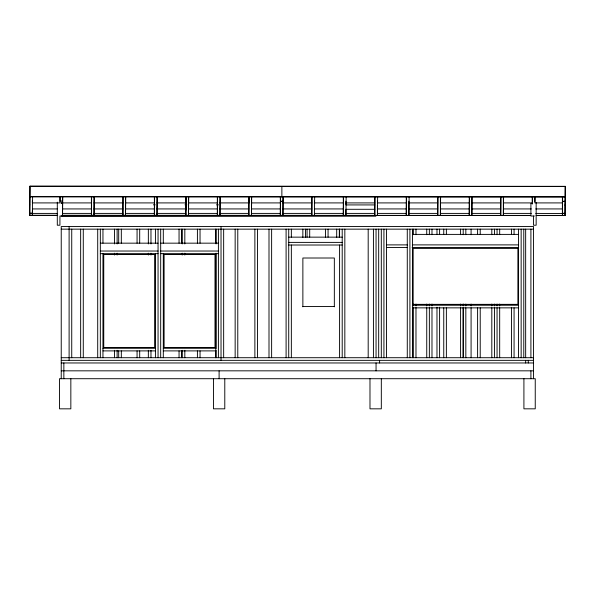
<?xml version="1.0" encoding="UTF-8"?>
<svg xmlns="http://www.w3.org/2000/svg" width="595" height="595" viewBox="0 0 595 595"><rect width="100%" height="100%" fill="white"/><g stroke="black" fill="none" stroke-linecap="round" stroke-linejoin="round"><path stroke-width="0.89" d="M57.633 215.427L29.75 215.42L29.757 204.792M29.988 186.168L29.981 196.804L565.243 196.96L565.25 186.332L29.988 186.168L29.75 204.94M62.549 213.531L62.549 215.278L62.572 213.427M91.414 213.538L91.414 215.286L91.637 196.819M94.04 213.538L94.04 215.286L94.263 196.819M122.897 213.546L122.897 215.293L123.128 196.833M125.523 213.546L125.523 215.293L125.753 196.833M157.006 213.56L157.006 215.301L157.236 196.841M185.871 213.568L185.871 215.316L186.101 196.848M185.871 210.072L185.975 196.529M188.496 213.568L188.496 215.316L188.727 196.848M217.361 213.575L217.354 215.323L217.584 196.856M217.361 206.591L217.465 196.536M219.979 213.575L219.979 215.323L220.209 196.856M248.844 213.583L248.844 215.331L249.074 196.871M251.469 213.583L251.469 215.331L251.692 196.871M280.327 213.598L280.327 215.338L280.557 196.878M282.952 213.598L282.952 215.338L283.183 196.878M311.817 213.605L311.817 215.353L312.04 196.886M314.443 213.605L314.443 215.353L314.666 196.886M343.3 213.612L343.3 215.36L343.531 196.893M345.926 213.612L345.926 215.36L346.156 196.893M374.791 213.62L374.791 215.368L375.014 196.908M377.416 213.62L377.409 215.368L377.639 196.908M406.273 213.635L406.273 215.375L406.504 196.915M408.899 213.635L408.899 215.375L409.129 196.915M437.764 213.642L437.764 215.39L437.987 196.923M440.382 213.642L440.382 215.39L440.612 196.923M469.247 213.65L469.247 215.397L469.477 196.93M471.872 213.65L471.872 215.397L472.095 196.93M500.737 213.657L500.73 215.405L500.96 196.945M503.355 213.657L503.355 215.405L503.586 196.945M562.625 196.96L562.394 215.427L562.416 213.575M536.214 215.569L565.012 215.576L565.019 204.948M562.424 213.27L565.042 213.27L565.25 196.804L29.981 196.647L29.772 213.151L32.405 213.114L32.606 196.804M29.75 215.42L29.772 213.419L57.172 213.404M32.398 213.419L32.375 215.264L32.405 213.114M60.095 201.341L60.154 196.811M62.78 196.811L62.572 213.159M154.492 196.514L154.388 215.301L154.611 196.841M248.866 203.007L248.948 196.543M280.409 198.403L280.438 196.551M281.874 186.399L281.866 196.878M532.391 201.564L532.451 196.952M535.017 201.571L535.069 196.952M562.439 201.251L562.498 196.64M565.019 205.104L565.25 186.332M565.012 215.576L565.042 213.575L535.76 213.404M280.498 201.207L283.131 201.17M562.565 201.288L565.191 201.251M29.981 186.324L565.25 186.48M280.498 201.474L283.123 201.474M562.565 201.564L565.191 201.564M62.549 202.91L91.407 202.91M94.032 202.91L122.897 202.91M125.523 202.91L154.38 202.91M157.006 202.91L185.871 202.91M188.496 202.91L217.354 202.91M219.979 202.91L248.844 202.91M251.462 202.91L280.327 202.91M282.952 202.91L311.817 202.91M343.3 202.91L314.435 202.91L314.435 201.162M374.783 202.91L345.926 202.91L345.926 201.162M406.273 202.91L377.409 202.91L377.409 201.162M408.899 202.91L437.756 202.91M440.382 202.91L469.247 202.91M471.872 202.91L500.73 202.91M503.355 202.91L532.22 202.91M562.394 202.91L534.838 202.91L534.838 196.789M61.233 203.178L62.549 203.178M532.22 203.453L530.904 203.453L530.904 216.03L534.407 216.03M153.376 204.829L155.236 204.829M184.978 204.836L186.837 204.836M216.58 204.844L218.439 204.844M374.783 204.925L345.926 204.925L345.926 203.192M32.375 208.934L57.172 208.934M62.549 208.934L91.407 208.934M94.032 208.934L122.897 208.934M125.523 208.934L154.38 208.934M157.006 208.934L185.871 208.934M188.496 208.934L217.354 208.934M219.979 208.934L248.844 208.934M251.462 208.934L280.327 208.934M282.952 208.934L311.817 208.934M314.435 208.934L343.3 208.934M377.409 208.934L406.273 208.934M408.899 208.934L437.756 208.934M440.382 208.934L469.247 208.934M471.872 208.934L500.73 208.934M503.355 208.934L531.313 208.934M535.76 208.934L562.394 208.934M345.926 209.291L374.783 209.291M62.549 213.404L91.407 213.404L91.407 196.789M314.435 213.404L343.3 213.404L343.3 196.789M531.313 213.404L503.355 213.404L503.355 196.789M29.75 215.264L57.633 215.271M62.282 215.278L530.643 215.412M536.214 215.412L565.019 215.427M62.282 215.427L530.636 215.569M61.233 229.149L533.529 229.149M412.528 234.393L518.528 234.393M288.724 237.145L342.207 237.145M288.724 242.388L342.207 242.388M100.332 243.162L158.054 243.162M160.68 243.162L218.402 243.162M386.549 244.887L407.56 244.887M412.528 244.887L518.528 244.887M288.724 245.014L342.207 245.014M386.549 247.513L407.56 247.513M412.127 247.513L518.528 247.513M100.332 251.03L158.054 251.03M160.68 251.03L218.402 251.03M100.332 253.656L158.054 253.656M160.68 253.656L218.402 253.656M415.979 304.454L427.136 304.454M431.777 304.454L460.589 304.454M412.528 305.242L518.528 305.242M302.87 306.551L334.338 306.551M412.528 307.86L518.528 307.86M102.957 348.268L155.429 348.268M163.305 348.268L215.784 348.268M102.957 350.894L155.429 350.894M163.305 350.894L215.784 350.894M61.233 357.714L533.529 357.714M61.233 360.339L533.529 360.339M61.233 362.965L533.529 362.965M61.233 370.834L533.529 370.834M562.394 196.789L562.394 213.404M536.154 202.345L536.154 225.215L533.529 225.215L533.529 216.03M533.529 378.71L533.529 226.524L61.233 226.524L61.233 378.71M532.22 196.618L532.22 204.122M530.904 229.149L530.904 357.714M530.904 370.834L530.904 378.71M528.278 360.339L528.278 362.965M525.66 229.149L525.66 357.714M525.66 360.339L525.66 362.965M523.912 378.71L523.912 408.832L535.247 408.832L535.247 378.71L59.507 378.71L59.507 408.832L70.842 408.832L70.842 378.71M523.779 229.149L523.779 357.714M521.153 229.149L521.153 357.714M518.528 229.149L518.528 357.714M514.073 229.149L514.073 234.393M514.073 307.86L514.073 357.714M511.447 229.149L511.447 234.393M511.447 307.86L511.447 357.714M500.73 196.789L500.73 213.404L471.872 213.404L471.872 196.789M499.681 229.149L499.681 234.698M499.681 304.067L499.681 305.919M499.681 307.771L499.681 357.714M497.056 229.149L497.056 234.698M497.056 304.067L497.056 305.919M497.056 307.771L497.056 357.714M494.438 229.149L494.438 234.698M494.438 304.067L494.438 305.919M494.438 307.771L494.438 357.714M491.812 229.149L491.812 234.698M491.812 304.067L491.812 305.919M491.812 307.771L491.812 357.714M480.224 229.149L480.224 234.393M480.224 307.86L480.224 357.714M477.599 229.149L477.599 234.393M477.599 307.86L477.599 357.714M471.084 229.149L471.084 234.698M471.084 304.067L471.084 305.919M471.084 307.771L471.084 357.714M469.247 196.789L469.247 213.404L440.382 213.404L440.382 197.659M465.833 229.149L465.833 234.698M465.833 304.067L465.833 305.919M465.833 307.771L465.833 357.714M463.207 229.149L463.207 234.698M463.207 303.986L463.207 305.919M460.589 229.149L460.589 234.698M460.589 304.067L460.589 305.919M460.589 307.578L460.589 357.714M446.376 229.149L446.376 234.393M446.376 307.86L446.376 357.714M443.751 229.149L443.751 234.393M443.751 307.86L443.751 357.714M439.593 229.149L439.593 234.564M439.593 307.206L439.593 357.714M437.756 196.789L437.756 213.404L408.899 213.404L408.899 201.162M436.975 229.149L436.975 234.564M436.975 307.206L436.975 357.714M431.985 229.149L431.985 234.698M431.985 304.067L431.985 305.919M431.985 307.771L431.985 357.714M429.359 229.149L429.359 234.698M429.359 304.067L429.359 305.919M429.359 307.771L429.359 357.714M426.741 229.149L426.741 234.698M426.741 304.067L426.741 305.919M426.741 307.771L426.741 357.714M415.979 229.149L415.979 234.698M415.979 304.067L415.979 305.919M415.979 307.578L415.979 357.714M413.354 229.149L413.354 234.698M413.354 304.067L413.354 305.919M413.354 307.771L413.354 357.714M412.528 229.149L412.528 357.714M409.903 229.149L409.903 357.714M407.278 229.149L407.278 357.714M406.273 196.789L406.273 213.404L377.409 213.404L377.409 205.476M386.549 229.149L386.549 357.714M383.924 229.149L383.924 357.714M381.306 229.149L381.306 357.714M381.321 378.71L381.321 408.832L369.986 408.832L369.986 378.71M379.595 360.339L379.595 362.965M378.68 229.149L378.68 357.714M376.055 229.149L376.055 357.714M376.055 362.965L376.055 370.834M374.783 196.789L374.783 213.404L345.926 213.404L345.926 209.946M373.429 229.149L373.429 357.714M368.186 229.149L368.186 357.714M344.832 229.149L344.832 357.714M342.207 229.149L342.207 357.714M339.581 229.149L339.581 237.145M339.581 245.014L339.581 357.714M339.321 229.149L339.321 237.472M336.696 229.149L336.696 237.472M334.338 306.819L334.338 258.007L302.87 258.007L302.87 306.819M328.068 229.149L328.068 237.145M325.443 229.149L325.443 237.145M311.817 196.789L311.817 213.404L282.952 213.404L282.952 196.789M309.697 229.149L309.697 237.145M307.072 229.149L307.072 237.145M305.473 229.149L305.473 237.472M302.848 229.149L302.848 237.472M291.349 229.149L291.349 237.145M291.349 245.014L291.349 357.714M288.724 229.149L288.724 357.714M286.098 229.149L286.098 357.714M280.327 196.789L280.327 213.404L251.462 213.404L251.462 196.789M271.625 229.149L271.625 357.714M269 229.149L269 357.714M257.501 229.149L257.501 357.714M254.876 229.149L254.876 357.714M248.844 196.789L248.844 213.404L219.979 213.404L219.979 196.789M237.777 229.149L237.777 357.714M235.151 229.149L235.151 357.714M224.784 378.71L224.784 408.832L213.449 408.832L213.449 378.71M223.653 229.149L223.653 357.714M221.028 226.524L221.028 360.339M219.101 370.834L219.101 378.71M218.402 229.149L218.402 357.714M217.354 196.789L217.354 213.404L188.496 213.404L188.496 196.789M216.045 229.149L216.045 243.95M216.045 253.195L216.045 348.469M216.045 350.314L216.045 357.714M215.784 229.149L215.784 243.162M215.784 253.656L215.784 357.714M200.039 229.149L200.039 243.162M200.039 350.894L200.039 357.714M197.414 229.149L197.414 243.162M197.414 350.894L197.414 357.714M185.871 196.789L185.871 213.404L157.006 213.404L157.006 196.789M184.822 229.149L184.822 243.95M184.822 253.195L184.822 255.047M184.822 350.314L184.822 357.714M182.196 229.149L182.196 243.95M182.196 253.195L182.196 255.047M182.196 350.314L182.196 357.714M181.668 229.149L181.668 243.162M181.668 350.894L181.668 357.714M179.05 229.149L179.05 243.162M179.05 350.894L179.05 357.714M163.305 229.149L163.305 243.162M163.305 253.656L163.305 357.714M160.68 229.149L160.68 357.714M158.054 229.149L158.054 357.714M155.429 229.149L155.429 243.162M155.429 253.656L155.429 357.714M154.38 196.789L154.38 213.404L125.523 213.404L125.523 196.789M150.974 229.149L150.974 243.95M150.974 253.195L150.974 255.047M150.974 350.314L150.974 357.714M148.348 229.149L148.348 243.95M148.348 253.195L148.348 255.047M148.348 350.314L148.348 357.714M139.691 229.149L139.691 243.162M139.691 350.894L139.691 357.714M137.066 229.149L137.066 243.162M137.066 350.894L137.066 357.714M122.897 196.789L122.897 213.404L94.032 213.404L94.032 196.789M121.321 229.149L121.321 243.162M121.321 350.894L121.321 357.714M118.695 229.149L118.695 243.162M118.695 350.894L118.695 357.714M117.126 229.149L117.126 243.95M117.126 253.195L117.126 255.047M117.126 350.314L117.126 357.714M114.5 229.149L114.5 243.95M114.5 253.195L114.5 255.047M114.5 350.314L114.5 357.714M102.957 229.149L102.957 243.162M102.957 253.656L102.957 357.714M100.332 229.149L100.332 357.714M97.706 229.149L97.706 357.714M83.278 229.149L83.278 357.714M80.652 229.149L80.652 357.714M71.735 229.149L71.735 357.714M69.109 226.524L69.109 360.339M63.858 362.965L63.851 378.71M62.549 197.659L62.549 216.03M61.233 200.619L61.233 203.304M61.233 216.03L376.1 215.873L59.924 216.03L59.924 225.215L57.299 225.215L57.299 202.159M59.924 196.789L59.924 202.91L32.375 202.91L32.375 201.162M32.375 210.809L32.375 213.404M463.207 307.675L463.207 357.714L463.207 307.675M517.903 248.405L413.153 248.405L413.153 304.35L517.903 304.35L517.903 248.405M154.648 254.444L103.746 254.444L103.746 347.48L154.648 347.48L154.648 254.444M214.996 254.444L164.094 254.444L164.094 347.48L214.996 347.48L214.996 254.444"/></g></svg>
